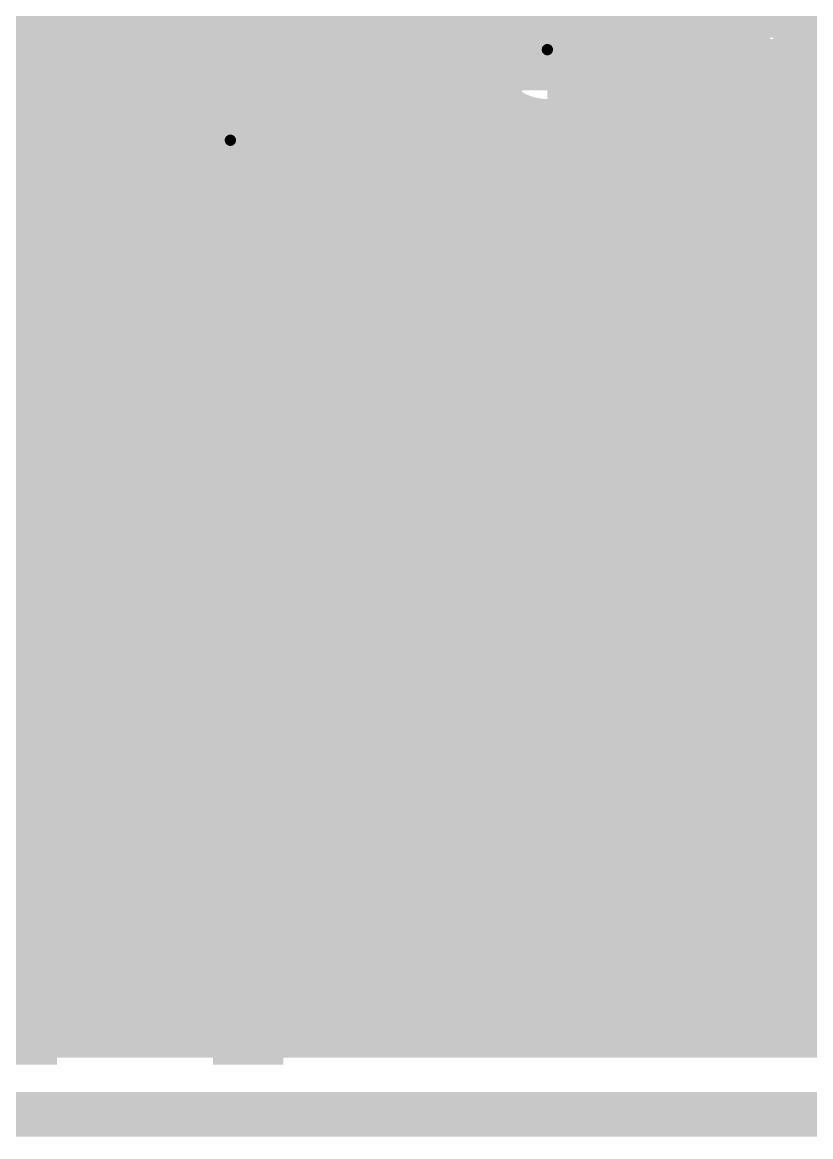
# Model space of a CAD drawing. Extents: x -118 to 4, y -52 to 56.
# Drawn here: x -24.43 to -15.59, y -4.06 to 8.43 of the extents above; entities that cross this region are included whole.
import ezdxf

# ---------------------------------------------------------------- set-up
doc = ezdxf.new("R2010")
doc.units = 0
doc.header["$MEASUREMENT"] = 0
doc.layers.get('0').update_dxf_attribs({"linetype": 'CONTINUOUS'})
for name, color, linetype in [('22-302-0_BOT', 7, 'CONTINUOUS'), ('22-302-0_DRD', 7, 'CONTINUOUS'), ('22-302-0_DRL', 2, 'CONTINUOUS'), ('22-302-0_GND', 1, 'CONTINUOUS'), ('22-302-0_IN1', 3, 'CONTINUOUS'), ('22-302-0_SMB', 5, 'CONTINUOUS'), ('22-302-0_SMT', 10, 'CONTINUOUS'), ('22-302-0_SPB', 14, 'CONTINUOUS'), ('22-302-0_SSB', 12, 'CONTINUOUS'), ('22-302-0_SST', 11, 'CONTINUOUS'), ('22-302-0_TOP', 13, 'CONTINUOUS'), ('THRUHOLE_NPT', 15, 'CONTINUOUS'), ('THRUHOLE_TAP', 7, 'CONTINUOUS')]:
    doc.layers.add(name, color=color, linetype=linetype)

# ---------------------------------------------------------------- blocks, each defined once
blk = doc.blocks.new('RECTANGLE_2')
blk.add_solid([(0.4826, 0.4064), (0.4826, -0.4064), (-0.4826, 0.4064), (-0.4826, -0.4064)])
blk = doc.blocks.new('ROUND_16')
at = {"const_width": 0.65024}
blk.add_lwpolyline([(-0.32512, 0, 1), (0.32512, 0, 1)], format="xyb", close=True, dxfattribs=at)
blk = doc.blocks.new('OBLONG_22')
at = {"const_width": 1.6002}
blk.add_lwpolyline([(0, 0.19939), (0, -0.19939)], dxfattribs=at)
at = {"const_width": 0.8001}
for points in [[(-0.40005, 0.19939, 1), (0.40005, 0.19939, 1)], [(-0.40005, -0.19939, 1), (0.40005, -0.19939, 1)]]:
    blk.add_lwpolyline(points, format="xyb", close=True, dxfattribs=at)
blk = doc.blocks.new('ROUND_50')
at = {"const_width": 0.35052}
blk.add_lwpolyline([(-0.17526, 0, 1), (0.17526, 0, 1)], format="xyb", close=True, dxfattribs=at)
blk = doc.blocks.new('RECTANGLE_60')
blk.add_solid([(0.6985, 0.4445), (0.6985, -0.4445), (-0.6985, 0.4445), (-0.6985, -0.4445)])
blk = doc.blocks.new('ROUND_100')
at = {"const_width": 0.59944}
blk.add_lwpolyline([(-0.29972, 0, 1), (0.29972, 0, 1)], format="xyb", close=True, dxfattribs=at)
blk = doc.blocks.new('ROUND_107')
at = {"const_width": 0.10033}
blk.add_lwpolyline([(-0.050164, 0, 1), (0.050164, 0, 1)], format="xyb", close=True, dxfattribs=at)
blk = doc.blocks.new('ROUND_78')
at = {"const_width": 1.30429}
blk.add_lwpolyline([(-0.652144, 0, 1), (0.652144, 0, 1)], format="xyb", close=True, dxfattribs=at)
blk = doc.blocks.new('ROUND_79')
at = {"const_width": 1.016}
blk.add_lwpolyline([(-0.508, 0, 1), (0.508, 0, 1)], format="xyb", close=True, dxfattribs=at)
blk = doc.blocks.new('ROUND_80')
at = {"const_width": 1.24968}
blk.add_lwpolyline([(-0.62484, 0, 1), (0.62484, 0, 1)], format="xyb", close=True, dxfattribs=at)
blk = doc.blocks.new('ROUND_92')
at = {"const_width": 0.0635}
blk.add_lwpolyline([(-0.03175, 0, 1), (0.03175, 0, 1)], format="xyb", close=True, dxfattribs=at)
blk = doc.blocks.new('ROUND_21')
at = {"const_width": 0.99949}
blk.add_lwpolyline([(-0.499744, 0, 1), (0.499744, 0, 1)], format="xyb", close=True, dxfattribs=at)
blk = doc.blocks.new('ROUND_58')
at = {"const_width": 0.35052}
blk.add_lwpolyline([(-0.17526, 0, 1), (0.17526, 0, 1)], format="xyb", close=True, dxfattribs=at)
blk = doc.blocks.new('ROUND_98')
at = {"const_width": 0.10033}
blk.add_lwpolyline([(-0.050164, 0, 1), (0.050164, 0, 1)], format="xyb", close=True, dxfattribs=at)

msp = doc.modelspace()

# ---------------------------------------------------------------- linework, layer by layer
at = {"layer": '22-302-0_BOT'}
for points, const_width in [([(-20.3454, 17.6276), (-20.3454, 7.7978)], 0.254), ([(-20.1168, 17.6276), (-20.1168, 8.40486)], 0.254), ([(-16.42872, 9.50468), (-18.43532, 9.50468), (-19.685, 8.255), (-19.685, 6.731), (-20.7772, 5.6388), (-20.955, 5.6388)], 0.3048), ([(-11.43, 9.50468), (-11.57732, 9.50468), (-12.7, 8.382), (-12.7, 3.81), (-16.51, 0), (-16.51, -0.3302)], 0.3048), ([(-21.89734, 9.4361), (-24.13, 7.20344), (-24.13, -0.3302)], 0.3048), ([(-20.574, 9.3091), (-20.574, 7.7978)], 0.254), ([(-18.24482, 9.04748), (-19.2278, 8.0645)], 0.254), ([(-18.288, 9.0043), (-18.288, 7.7978)], 0.254), ([(-18.0594, 9.04748), (-18.0594, 7.7978)], 0.254), ([(-17.8308, 9.04748), (-17.8308, 7.7978)], 0.254), ([(-17.6022, 9.04748), (-17.6022, 6.91896)], 0.254), ([(-18.5166, 8.7757), (-18.5166, 7.7978)], 0.254), ([(-20.8026, 8.68172), (-20.8026, 7.7978)], 0.254), ([(-17.3736, 8.68172), (-17.3736, 7.82574)], 0.254), ([(-18.7452, 8.5471), (-18.7452, 7.7978)], 0.254), ([(-15.5448, 8.60298), (-15.5448, 7.90702)], 0.254), ([(-20.1168, 8.4074), (-21.05406, 8.4074)], 0.254), ([(-21.0312, 8.42518), (-21.0312, 7.7978)], 0.254), ([(-17.11706, 8.4074), (-18.8849, 8.4074)], 0.254), ([(-17.145, 8.42772), (-17.145, 8.07974)], 0.254), ([(-15.7734, 8.38454), (-15.7734, 8.12292)], 0.254), ([(-14.6177, 8.4074), (-15.74292, 8.4074)], 0.254), ([(-21.2598, 8.2677), (-21.2598, 7.7978)], 0.254), ([(-20.1422, 8.255), (-20.1422, 7.7978)], 0.254), ([(-18.9738, 8.3185), (-18.9738, 7.7978)], 0.254), ([(-16.9164, 8.28294), (-16.9164, 8.22452)], 0.254), ([(-22.45868, 8.2296), (-23.6728, 7.01294)], 0.254), ([(-22.33422, 8.1788), (-22.50694, 8.1788)], 0.254), ([(-22.4028, 8.2042), (-22.4028, 0.4445)], 0.254), ([(-22.1742, 8.13308), (-22.1742, 0.4445)], 0.254), ([(-21.4884, 8.16864), (-21.4884, 7.7978)], 0.254), ([(-20.1422, 8.1788), (-21.46046, 8.1788)], 0.254), ([(-17.00276, 8.1788), (-19.1135, 8.1788)], 0.254), ([(-14.5034, 8.1788), (-15.85722, 8.1788)], 0.254), ([(-22.6314, 8.05434), (-22.6314, -0.508)], 0.254), ([(-21.9456, 8.10514), (-21.9456, 5.29082)], 0.254), ([(-21.717, 8.11784), (-21.717, 7.7978)], 0.254), ([(-19.2278, 8.0645), (-19.2278, 7.7978)], 0.254), ([(-19.2024, 8.0899), (-19.2024, 7.7978)], 0.254), ([(-18.542, 8.128), (-18.415, 8.001), (-18.415, 7.0612)], 0.2032), ([(-18.542, 8.128), (-18.415, 8.001), (-18.415, 7.0612)], 0.2032), ([(-20.1422, 7.9502), (-22.73554, 7.9502)], 0.254), ([(-17.27962, 7.9502), (-19.2278, 7.9502)], 0.254), ([(-14.78026, 7.9502), (-15.58036, 7.9502)], 0.254), ([(-22.86, 7.82574), (-22.86, -0.508)], 0.254), ([(-21.7678, 7.7978), (-21.7678, 6.3754)], 0.254), ([(-20.1422, 7.7978), (-21.7678, 7.7978)], 0.254), ([(-20.955, 7.7978), (-20.955, 7.0612)], 0.254), ([(-20.1422, 7.7978), (-20.1422, 6.91896)], 0.254), ([(-20.1422, 7.7978), (-20.1422, 6.91896)], 0.254), ([(-17.6022, 7.7978), (-19.2278, 7.7978)], 0.254), ([(-19.2278, 7.7978), (-19.2278, 6.731)], 0.254), ([(-18.415, 7.7978), (-18.415, 7.0612)], 0.254), ([(-17.6022, 7.7978), (-17.6022, 6.91896)], 0.254), ([(-21.7678, 7.7216), (-22.96414, 7.7216)], 0.254), ([(-17.43456, 7.7216), (-17.6022, 7.7216)], 0.254), ([(-23.0886, 7.59714), (-23.0886, -0.508)], 0.254), ([(-21.7678, 7.493), (-23.19274, 7.493)], 0.254), ([(-17.52346, 7.493), (-17.6022, 7.493)], 0.254), ([(-21.7678, 7.2644), (-23.42134, 7.2644)], 0.254), ([(-23.3172, 7.36854), (-23.3172, 0.4445)], 0.254), ([(-17.55902, 7.2644), (-17.6022, 7.2644)], 0.254), ([(-23.5458, 7.13994), (-23.5458, 0.4445)], 0.254), ([(-17.56156, 7.20344), (-17.56156, 6.96214)], 0.254), ([(-23.6728, 7.01294), (-23.6728, 0.4445)], 0.254), ([(-21.7678, 7.0358), (-23.64994, 7.0358)], 0.254), ([(-20.955, 7.0612), (-22.0472, 7.0612), (-22.098, 7.112)], 0.2032), ([(-20.955, 7.0612), (-22.0472, 7.0612), (-22.098, 7.112)], 0.2032), ([(-21.7678, 7.0612), (-20.955, 7.0612)], 0.254), ([(-18.415, 5.6388), (-18.2372, 5.6388), (-16.87068, 7.00532), (-16.42872, 7.00532)], 0.3048), ([(-17.56156, 7.0358), (-17.6022, 7.0358)], 0.254), ([(-17.56156, 6.96214), (-17.6022, 6.91896)], 0.254), ([(-21.7678, 6.8072), (-23.6728, 6.8072)], 0.254), ([(-19.2278, 6.731), (-19.2278, 6.3754)], 0.254), ([(-21.7678, 6.5786), (-23.6728, 6.5786)], 0.254), ([(-19.2278, 6.5786), (-19.2532, 6.5786)], 0.254), ([(-21.7678, 6.3754), (-21.7678, 6.3246)], 0.254), ([(-19.36242, 6.40842), (-20.1422, 5.6261)], 0.254), ([(-19.2278, 6.3754), (-19.2278, 6.3246)], 0.254), ([(-21.7678, 6.35), (-23.6728, 6.35)], 0.254), ([(-21.7678, 6.3246), (-21.7678, 5.47116)], 0.254), ([(-19.431, 6.3373), (-19.431, 5.25526)], 0.254), ([(-19.2278, 6.35), (-19.4183, 6.35)], 0.254), ([(-19.2278, 6.3246), (-19.2278, 5.47116)], 0.254), ([(-21.7678, 6.1214), (-23.6728, 6.1214)], 0.254), ([(-19.2278, 6.1214), (-19.6469, 6.1214)], 0.254), ([(-19.6596, 6.1087), (-19.6596, 0.4445)], 0.254), ([(-21.7678, 5.8928), (-23.6728, 5.8928)], 0.254), ([(-19.8882, 5.8801), (-19.8882, 0.4445)], 0.254), ([(-19.2278, 5.8928), (-19.8755, 5.8928)], 0.254), ([(-21.7678, 5.6642), (-23.6728, 5.6642)], 0.254), ([(-20.955, 5.6388), (-21.59, 5.0038), (-21.59, -0.3302)], 0.3048), ([(-20.1422, 5.6261), (-20.1422, 4.9022)], 0.254), ([(-20.1168, 5.6515), (-20.1168, -0.508)], 0.254), ([(-19.2278, 5.6642), (-20.1041, 5.6642)], 0.254), ([(-18.415, 5.6388), (-19.05, 5.0038), (-19.05, -0.3302)], 0.3048), ([(-21.80336, 5.4356), (-23.6728, 5.4356)], 0.254), ([(-21.7678, 5.47116), (-21.91004, 5.33146)], 0.254), ([(-19.26336, 5.4356), (-20.1422, 5.4356)], 0.254), ([(-19.2278, 5.47116), (-19.37004, 5.33146)], 0.254), ([(-21.99894, 5.207), (-23.6728, 5.207)], 0.254), ([(-19.45894, 5.207), (-20.1422, 5.207)], 0.254), ([(-22.0472, 5.0038), (-22.0472, 0.4445)], 0.254), ([(-19.5072, 5.0038), (-19.5072, 0.4445)], 0.254), ([(-22.0472, 4.9784), (-23.6728, 4.9784)], 0.254), ([(-21.0439, 4.9022), (-21.1328, 4.8133)], 0.254), ([(-20.1422, 4.9022), (-21.0439, 4.9022)], 0.254), ([(-21.0312, 4.9022), (-21.0312, 0.4445)], 0.254), ([(-20.8026, 4.9022), (-20.8026, 0.4445)], 0.254), ([(-20.574, 4.9022), (-20.574, 0.4445)], 0.254), ([(-20.3454, 4.9022), (-20.3454, -0.508)], 0.254), ([(-19.5072, 4.9784), (-20.1422, 4.9784)], 0.254), ([(-22.0472, 4.7498), (-23.6728, 4.7498)], 0.254), ([(-21.1328, 4.8133), (-21.1328, 0.4445)], 0.254), ([(-19.5072, 4.7498), (-21.1328, 4.7498)], 0.254), ([(-22.0472, 4.5212), (-23.6728, 4.5212)], 0.254), ([(-19.5072, 4.5212), (-21.1328, 4.5212)], 0.254), ([(-22.0472, 4.2926), (-23.6728, 4.2926)], 0.254), ([(-19.5072, 4.2926), (-21.1328, 4.2926)], 0.254), ([(-22.0472, 4.064), (-23.6728, 4.064)], 0.254), ([(-19.5072, 4.064), (-21.1328, 4.064)], 0.254), ([(-22.0472, 3.8354), (-23.6728, 3.8354)], 0.254), ([(-19.5072, 3.8354), (-21.1328, 3.8354)], 0.254), ([(-22.0472, 3.6068), (-23.6728, 3.6068)], 0.254), ([(-19.5072, 3.6068), (-21.1328, 3.6068)], 0.254), ([(-22.0472, 3.3782), (-23.6728, 3.3782)], 0.254), ([(-19.5072, 3.3782), (-21.1328, 3.3782)], 0.254), ([(-22.0472, 3.1496), (-23.6728, 3.1496)], 0.254), ([(-19.5072, 3.1496), (-21.1328, 3.1496)], 0.254), ([(-22.0472, 2.921), (-23.6728, 2.921)], 0.254), ([(-19.5072, 2.921), (-21.1328, 2.921)], 0.254), ([(-22.0472, 2.6924), (-23.6728, 2.6924)], 0.254), ([(-19.5072, 2.6924), (-21.1328, 2.6924)], 0.254), ([(-22.0472, 2.4638), (-23.6728, 2.4638)], 0.254), ([(-19.5072, 2.4638), (-21.1328, 2.4638)], 0.254), ([(-22.0472, 2.2352), (-23.6728, 2.2352)], 0.254), ([(-19.5072, 2.2352), (-21.1328, 2.2352)], 0.254), ([(-22.0472, 2.0066), (-23.6728, 2.0066)], 0.254), ([(-19.5072, 2.0066), (-21.1328, 2.0066)], 0.254), ([(-22.0472, 1.778), (-23.6728, 1.778)], 0.254), ([(-19.5072, 1.778), (-21.1328, 1.778)], 0.254), ([(-22.0472, 1.5494), (-23.6728, 1.5494)], 0.254), ([(-19.5072, 1.5494), (-21.1328, 1.5494)], 0.254), ([(-22.0472, 1.3208), (-23.6728, 1.3208)], 0.254), ([(-19.5072, 1.3208), (-21.1328, 1.3208)], 0.254), ([(-22.0472, 1.0922), (-23.6728, 1.0922)], 0.254), ([(-19.5072, 1.0922), (-21.1328, 1.0922)], 0.254), ([(-22.0472, 0.8636), (-23.6728, 0.8636)], 0.254), ([(-19.5072, 0.8636), (-21.1328, 0.8636)], 0.254), ([(-22.0472, 0.635), (-23.6728, 0.635)], 0.254), ([(-19.5072, 0.635), (-21.1328, 0.635)], 0.254), ([(-23.1013, 0.4445), (-23.6728, 0.4445)], 0.254), ([(-23.1013, 0.4445), (-23.1013, -0.508)], 0.254), ([(-22.6187, 0.4064), (-23.1013, 0.4064)], 0.254), ([(-22.6187, 0.4445), (-22.6187, -0.508)], 0.254), ([(-22.0472, 0.4445), (-22.6187, 0.4445)], 0.254), ([(-20.5613, 0.4445), (-21.1328, 0.4445)], 0.254), ([(-20.5613, 0.4445), (-20.5613, -0.508)], 0.254), ([(-20.0787, 0.4064), (-20.5613, 0.4064)], 0.254), ([(-20.0787, 0.4445), (-20.0787, -0.508)], 0.254), ([(-19.5072, 0.4445), (-20.0787, 0.4445)], 0.254), ([(-22.6187, 0.1778), (-23.1013, 0.1778)], 0.254), ([(-20.0787, 0.1778), (-20.5613, 0.1778)], 0.254), ([(-22.6187, -0.0508), (-23.1013, -0.0508)], 0.254), ([(-20.0787, -0.0508), (-20.5613, -0.0508)], 0.254), ([(-22.6187, -0.2794), (-23.1013, -0.2794)], 0.254), ([(-20.0787, -0.2794), (-20.5613, -0.2794)], 0.254), ([(-22.6187, -0.508), (-23.1013, -0.508)], 0.254), ([(-20.0787, -0.508), (-20.5613, -0.508)], 0.254), ([(-24.13, -2.2098), (-26.67, -2.2098)], 1.27), ([(-21.59, -2.2098), (-24.13, -2.2098)], 1.27), ([(-19.05, -2.2098), (-21.59, -2.2098)], 1.27), ([(-16.51, -2.2098), (-19.05, -2.2098)], 1.27), ([(-13.97, -2.2098), (-16.51, -2.2098)], 1.27)]:
    msp.add_lwpolyline(points, dxfattribs=dict(at, const_width=const_width))
at = {"layer": '22-302-0_BOT', "const_width": 0.254}
for points in [[(-21.89734, 8.10514, 0.4142136), (-20.56638, 9.4361)], [(-16.01216, 8.255, 0.3067928), (-15.30096, 9.30402)], [(-17.53108, 9.04748, 0.2456813), (-16.84806, 8.2544)], [(-20.00758, 8.57758, 0.1989124), (-20.1412, 8.255)], [(-20.00758, 8.57758, 0.1989124), (-20.1412, 8.255)], [(-16.84782, 8.255, 0.3075916), (-17.56156, 7.20344)], [(-15.30096, 7.20344, 0.3070205), (-16.01216, 8.255)], [(-22.45868, 8.2296, 0.1093007), (-21.89734, 8.10541)], [(-19.36242, 6.40842, 0.1989124), (-19.2288, 6.731)], [(-21.91258, 5.32638, 0.1989124), (-22.0462, 5.0038)], [(-21.91258, 5.32638, 0.1989124), (-22.0462, 5.0038)], [(-19.37258, 5.32638, 0.1989124), (-19.5062, 5.0038)], [(-19.37258, 5.32638, 0.1989124), (-19.5062, 5.0038)]]:
    msp.add_lwpolyline(points, format="xyb", dxfattribs=at)
at = {"layer": '22-302-0_DRD'}
for points, const_width in [([(-17.907, 8.763), (-19.177, 7.493)], 0.254), ([(-17.907, 7.493), (-19.177, 8.763)], 0.254), ([(-17.907, 8.763), (-19.177, 7.493)], 0.254), ([(-17.907, 7.493), (-19.177, 8.763)], 0.254), ([(-21.463, 7.747), (-22.733, 6.477)], 0.254), ([(-21.463, 6.477), (-22.733, 7.747)], 0.254), ([(-21.463, 7.747), (-22.733, 6.477)], 0.254), ([(-21.463, 6.477), (-22.733, 7.747)], 0.254), ([(-17.06372, 7.64032), (-17.06372, 7.00532)], 0.254), ([(-16.42872, 7.64032), (-17.06372, 7.64032)], 0.254), ([(-16.42872, 6.37032), (-16.42872, 7.64032)], 0.254), ([(-17.06372, 7.00532), (-15.79372, 7.00532)], 0.254), ([(-15.79372, 7.00532), (-15.79372, 6.37032)], 0.254), ([(-15.79372, 6.37032), (-16.42872, 6.37032)], 0.254), ([(-15.43304, 6.2992), (-15.81404, 5.9182)], 0.254), ([(-15.81404, 5.9182), (-15.81404, 5.4102)], 0.254), ([(-15.81404, 5.4102), (-15.43304, 5.0292)], 0.254), ([(-115.4811, -3.81), (1.81102, -3.81)], 0.50038)]:
    msp.add_lwpolyline(points, dxfattribs=dict(at, const_width=const_width))
at = {"layer": '22-302-0_DRL', "const_width": 0.50038}
msp.add_lwpolyline([(-115.4811, -3.81), (1.81102, -3.81)], dxfattribs=at)
at = {"layer": '22-302-0_GND', "const_width": 0.50038}
msp.add_lwpolyline([(-115.4811, -3.81), (1.81102, -3.81)], dxfattribs=at)
at = {"layer": '22-302-0_IN1', "const_width": 0.254}
for points in [[(1.524, 55.372), (2.921, 53.975), (2.921, 4.064), (-3.81, 4.064), (-3.81, -3.048), (-89.154, -3.048)], [(-19.558, 31.69412), (-19.558, -3.048)], [(-19.7866, 31.59506), (-19.7866, -3.048)], [(-20.0152, 18.40738), (-20.0152, -3.048)], [(-20.4724, 18.1229), (-20.4724, -3.048)], [(-20.2438, 18.20164), (-20.2438, -3.048)], [(-19.3294, 16.34236), (-19.3294, -3.048)], [(-19.1008, 16.15694), (-19.1008, 8.51408)], [(-17.9578, 13.43914), (-17.9578, 8.47598)], [(-17.7292, 9.21766), (-17.7292, 7.2898)], [(-23.2156, 8.91032), (-23.2156, -3.048)], [(-20.701, 8.85444), (-20.701, -3.048)], [(-22.987, 8.67156), (-22.987, -3.048)], [(-17.5006, 8.71474), (-17.5006, 7.79272)], [(-23.4442, 8.55218), (-23.4442, -3.048)], [(-20.9296, 8.52424), (-20.9296, -3.048)], [(-22.71014, 8.382), (-23.62454, 8.382)], [(-22.7584, 8.4201), (-22.7584, 7.27202)], [(-19.17192, 8.382), (-21.08454, 8.382)], [(-17.14246, 8.382), (-17.91208, 8.382)], [(-17.272, 8.47344), (-17.272, 8.03402)], [(-23.6728, 8.34644), (-23.6728, -3.048)], [(-22.5298, 8.26516), (-22.5298, 7.63778)], [(-21.1582, 8.32866), (-21.1582, -3.048)], [(-17.0434, 8.32358), (-17.0434, 8.18388)], [(-24.13, 8.1407), (-24.13, -3.048)], [(-22.25294, 8.1534), (-24.08174, 8.1534)], [(-23.9014, 8.2169), (-23.9014, -3.048)], [(-22.3012, 8.1661), (-22.3012, 7.7597)], [(-21.6154, 8.13562), (-21.6154, 7.58952)], [(-19.22018, 8.1534), (-21.54174, 8.1534)], [(-21.3868, 8.20674), (-21.3868, -3.048)], [(-17.09928, 8.1534), (-17.86128, 8.1534)], [(-24.3586, 8.10768), (-24.3586, -3.048)], [(-22.0726, 8.1153), (-22.0726, 7.79018)], [(-21.844, 8.10514), (-21.844, 7.74192)], [(-19.1897, 7.9248), (-46.31436, 7.9248)], [(-17.39138, 7.9248), (-17.89176, 7.9248)], [(-17.9578, 7.78002), (-17.9578, -3.048)], [(-22.44598, 7.6962), (-46.38294, 7.6962)], [(-19.06778, 7.6962), (-21.75002, 7.6962)], [(-19.1008, 7.73938), (-19.1008, -3.048)], [(-17.56664, 7.6962), (-18.01622, 7.6962)], [(-18.8722, 7.53364), (-18.8722, -3.048)], [(-18.1864, 7.54888), (-18.1864, -3.048)], [(-22.67712, 7.4676), (-33.17494, 7.4676)], [(-18.70202, 7.4676), (-21.51888, 7.4676)], [(-18.6436, 7.4549), (-18.6436, -3.048)], [(-18.415, 7.45998), (-18.415, -3.048)], [(-17.67586, 7.4676), (-18.37944, 7.4676)], [(-22.76602, 7.239), (-33.02508, 7.239)], [(-17.73936, 7.239), (-21.42998, 7.239)], [(-22.76856, 7.0104), (-32.97428, 7.0104)], [(-17.75968, 7.0104), (-21.4249, 7.0104)], [(-22.7584, 6.94944), (-22.7584, -3.048)], [(-22.69236, 6.7818), (-33.00476, 6.7818)], [(-17.7419, 6.7818), (-21.50364, 6.7818)], [(-21.6154, 6.63194), (-21.6154, -3.048)], [(-17.7292, 6.7183), (-17.7292, -3.048)], [(-22.48408, 6.5532), (-33.12922, 6.5532)], [(-22.5298, 6.58622), (-22.5298, -3.048)], [(-17.68094, 6.5532), (-21.70938, 6.5532)], [(-22.3012, 6.46176), (-22.3012, -3.048)], [(-22.0726, 6.43128), (-22.0726, -3.048)], [(-21.844, 6.48208), (-21.844, -3.048)], [(-17.57426, 6.3246), (-33.49244, 6.3246)], [(-17.5006, 6.21538), (-17.5006, -3.048)], [(-17.40154, 6.096), (-68.91528, 6.096)], [(-17.272, 5.97408), (-17.272, -3.048)], [(-17.1196, 5.8674), (-98.425, 5.8674)], [(-17.0434, 5.82422), (-17.0434, -3.048)], [(-16.15948, 5.6388), (-58.03138, 5.6388)], [(-16.8148, 5.73024), (-16.8148, -3.048)], [(-16.5862, 5.68198), (-16.5862, -3.048)], [(-16.3576, 5.6769), (-16.3576, -3.048)], [(-16.15948, 5.7023), (-16.16022, 5.6642)], [(-16.12646, 5.4102), (-34.04108, 5.4102)], [(-16.129, 5.4229), (-16.129, -3.048)], [(-16.03248, 5.1816), (-33.90392, 5.1816)], [(-15.9004, 5.00126), (-15.9004, -3.048)], [(-15.85214, 4.953), (-33.86328, 4.953)], [(-15.6718, 4.81838), (-15.6718, -3.048)], [(-15.45336, 4.7244), (-33.90392, 4.7244)], [(2.921, 4.4958), (-34.04108, 4.4958)], [(2.921, 4.2672), (-37.92474, 4.2672)], [(-3.81, 4.0386), (-35.76574, 4.0386)], [(-3.81, 3.81), (-35.50412, 3.81)], [(-3.81, 3.5814), (-32.72536, 3.5814)], [(-3.81, 3.3528), (-32.53994, 3.3528)], [(-3.81, 3.1242), (-32.47136, 3.1242)], [(-3.81, 2.8956), (-32.48406, 2.8956)], [(-3.81, 2.667), (-32.58312, 2.667)], [(-3.81, 2.4384), (-32.84474, 2.4384)], [(-3.81, 2.2098), (-35.85464, 2.2098)], [(-3.81, 1.9812), (-36.06038, 1.9812)], [(-3.81, 1.7526), (-31.14294, 1.7526)], [(-3.81, 1.524), (-30.99308, 1.524)], [(-3.81, 1.2954), (-30.94228, 1.2954)], [(-3.81, 1.0668), (-30.97276, 1.0668)], [(-3.81, 0.8382), (-31.09722, 0.8382)], [(-3.81, 0.6096), (-31.46044, 0.6096)], [(-3.81, 0.381), (-43.31208, 0.381)], [(-3.81, 0.1524), (-43.46194, 0.1524)], [(-3.81, -0.0762), (-53.57114, -0.0762)], [(-3.81, -0.3048), (-53.55082, -0.3048)], [(-3.81, -0.5334), (-53.60924, -0.5334)], [(-3.81, -0.762), (-53.77688, -0.762)], [(-3.81, -0.9906), (-98.425, -0.9906)], [(-3.81, -1.2192), (-98.425, -1.2192)], [(-3.81, -1.4478), (-98.425, -1.4478)], [(-3.81, -1.6764), (-98.425, -1.6764)], [(-3.81, -1.905), (-98.425, -1.905)], [(-3.81, -2.1336), (-98.425, -2.1336)], [(-3.81, -2.3622), (-98.425, -2.3622)], [(-3.81, -2.5908), (-98.425, -2.5908)], [(-3.81, -2.8194), (-98.425, -2.8194)]]:
    msp.add_lwpolyline(points, dxfattribs=at)
for points in [[(-17.75968, 9.50468, 0.3158289), (-16.88338, 8.255)], [(-21.89734, 8.10514, 0.4142136), (-20.56638, 9.4361)], [(-24.43734, 8.10514, 0.328165), (-23.16734, 9.03986)], [(-23.16734, 9.03986, 0.3281646), (-21.89734, 8.10514)], [(-25.64892, 8.88238, 0.2935509), (-24.43734, 8.10514)], [(-18.542, 8.80872, 0.4142136), (-19.22272, 8.128)], [(-17.86128, 8.128, 0.4142136), (-18.542, 8.80872)], [(-16.88338, 8.255, 0.3158288), (-17.75968, 7.00532)], [(-19.22272, 8.128, 0.4142136), (-18.542, 7.44728)], [(-18.542, 7.44728, 0.4142136), (-17.86128, 8.128)], [(-22.098, 7.79272, 0.4142136), (-22.77872, 7.112)], [(-21.41728, 7.112, 0.4142136), (-22.098, 7.79272)], [(-22.77872, 7.112, 0.4142136), (-22.098, 6.43128)], [(-22.098, 6.43128, 0.4142136), (-21.41728, 7.112)], [(-17.75968, 7.00532, 0.4142136), (-16.43126, 5.6769)], [(-16.43126, 5.67436, 0.0514526), (-16.1595, 5.7024)], [(-16.15948, 5.6642, 0.4142136), (-15.17904, 4.68376)]]:
    msp.add_lwpolyline(points, format="xyb", dxfattribs=at)
at = {"layer": '22-302-0_SSB', "const_width": 0.1524}
for points in [[(-17.9324, 8.61314), (-18.10258, 8.73252), (-18.27276, 8.79094), (-18.61058, 8.79094), (-18.78076, 8.73252), (-18.9484, 8.61314), (-18.9484, 8.49376), (-18.78076, 8.37692), (-18.61058, 8.31596), (-18.27276, 8.31596), (-18.10258, 8.37692), (-17.9324, 8.49376), (-17.9324, 8.61314)], [(-20.1295, 7.8105), (-20.1295, 4.8895), (-21.7678, 4.8895), (-21.7678, 7.8105), (-20.1295, 7.8105)], [(-17.5895, 7.8105), (-17.5895, 4.8895), (-19.2278, 4.8895), (-19.2278, 7.8105), (-17.5895, 7.8105)], [(-22.42058, 6.81736), (-22.2504, 6.87832), (-22.2504, 7.23392), (-22.42058, 7.29234), (-23.09876, 7.29234), (-23.2664, 7.23392), (-23.2664, 6.87832), (-23.09876, 6.81736)], [(-22.2504, 5.97916), (-22.2504, 6.45414), (-22.92858, 5.97916), (-23.09876, 5.97916), (-23.2664, 6.04012), (-23.2664, 6.39572), (-23.09876, 6.45414)], [(-22.2504, 5.37972), (-23.2664, 5.37972), (-23.09876, 5.49656)], [(-22.2504, 5.26034), (-22.2504, 5.49656)], [(-23.64232, 2.88544), (-23.64232, 2.52984), (-23.98014, 2.41046), (-24.3205, 2.41046), (-24.65832, 2.52984), (-24.65832, 2.88544)], [(-23.64232, 2.82448), (-24.65832, 2.82448)], [(-21.22932, 2.25044), (-21.22932, 1.89484), (-21.56714, 1.77546), (-21.9075, 1.77546), (-22.24532, 1.89484), (-22.24532, 2.25044)], [(-21.22932, 2.18948), (-22.24532, 2.18948)], [(-18.56232, 2.12344), (-18.56232, 1.76784), (-18.90014, 1.64846), (-19.2405, 1.64846), (-19.57832, 1.76784), (-19.57832, 2.12344)], [(-18.56232, 2.06248), (-19.57832, 2.06248)], [(-16.02232, 2.12344), (-16.02232, 1.76784), (-16.36014, 1.64846), (-16.7005, 1.64846), (-17.03832, 1.76784), (-17.03832, 2.12344)], [(-16.02232, 2.06248), (-17.03832, 2.06248)], [(-23.64232, 1.80848), (-24.65832, 1.80848), (-24.48814, 1.92786)], [(-23.64232, 1.69164), (-23.64232, 1.92786)], [(-23.8125, 1.32588), (-23.64232, 1.20904), (-23.64232, 0.97028), (-23.8125, 0.85344), (-23.98014, 0.85344), (-24.3205, 1.08966), (-24.65832, 0.85344), (-24.65832, 1.32588)], [(-21.3995, 1.41224), (-21.22932, 1.35128), (-21.22932, 0.99568), (-21.3995, 0.93726), (-21.73732, 0.93726), (-21.9075, 1.05664), (-21.9075, 1.41224), (-22.24532, 1.41224), (-22.24532, 0.93726)], [(-18.90014, 0.81026), (-18.90014, 1.28524), (-19.57832, 1.04648), (-19.57832, 0.92964), (-18.56232, 0.92964)], [(-16.53032, 0.86868), (-16.7005, 0.81026), (-16.86814, 0.81026), (-17.03832, 0.86868), (-17.03832, 1.22428), (-16.86814, 1.28524), (-16.7005, 1.28524), (-16.53032, 1.22428), (-16.53032, 0.86868), (-16.36014, 0.81026), (-16.1925, 0.81026), (-16.02232, 0.86868), (-16.02232, 1.22428), (-16.1925, 1.28524), (-16.36014, 1.28524), (-16.53032, 1.22428)], [(-25.146, 0.254), (-25.146, 0.381), (-23.495, 0.381), (-23.114, 0), (-23.114, -2.921), (-25.146, -2.921), (-25.146, 0.254)], [(-22.606, 0.254), (-22.606, 0.381), (-20.955, 0.381), (-20.574, 0), (-20.574, -2.921), (-22.606, -2.921), (-22.606, 0.254)], [(-20.066, 0.254), (-20.066, 0.381), (-18.415, 0.381), (-18.034, 0), (-18.034, -2.921), (-20.066, -2.921), (-20.066, 0.254)], [(-17.526, 0.254), (-17.526, 0.381), (-15.875, 0.381), (-15.494, 0), (-15.494, -2.921), (-17.526, -2.921), (-17.526, 0.254)]]:
    msp.add_lwpolyline(points, dxfattribs=at)
at = {"layer": '22-302-0_SST'}
for points, const_width in [([(-13.62964, 4.43484), (-14.03096, 4.43484), (-14.03096, 5.26542), (-18.15084, 5.26542), (-18.15084, 11.24458), (-4.70916, 11.24458), (-4.70916, 5.26542), (-8.82904, 5.26542), (-8.82904, 4.43484), (-9.23036, 4.43484), (-9.23036, 3.25374), (-13.62964, 3.25374), (-13.62964, 4.43484), (-13.62964, 5.91058), (-12.81938, 5.91058)], 0.1524), ([(-15.31874, 10.59942), (-17.5387, 10.59942), (-17.5387, 8.40994), (-15.31874, 8.40994), (-15.31874, 10.59942)], 0.1524), ([(-24.75484, 7.9502), (-24.11984, 7.9502), (-24.11984, 9.7536), (-24.75484, 9.7536), (-24.75484, 7.9502), (-24.75484, 6.0706)], 0.1524), ([(-21.57984, 7.9502), (-22.21484, 7.9502), (-22.21484, 9.7536), (-21.57984, 9.7536), (-21.57984, 7.9502), (-21.57984, 6.0706)], 0.1524), ([(-15.31874, 5.91058), (-15.31874, 8.10006), (-17.5387, 8.10006), (-17.5387, 5.91058), (-15.31874, 5.91058)], 0.1524), ([(-24.11984, 7.9502), (-24.11984, 6.0706)], 0.1524), ([(-22.21484, 6.0706), (-22.21484, 7.9502)], 0.1524), ([(-16.26108, 6.83768), (-16.11122, 6.68782), (-16.74622, 6.68782), (-16.59636, 6.83768), (-16.26108, 6.83768), (-16.26108, 7.17296), (-16.11122, 7.32282), (-16.74622, 7.32282), (-16.59636, 7.17296), (-16.26108, 7.17296)], 0.1524), ([(-16.74622, 7.32282), (-16.74622, 6.68782)], 0.1524), ([(-16.11122, 7.32282), (-16.11122, 6.68782)], 0.1524), ([(-16.59636, 6.83768), (-16.59636, 7.17296)], 0.1524), ([(-24.75484, 6.0706), (-24.11984, 6.0706), (-23.99284, 6.0706), (-23.99284, 6.7056), (-22.34184, 6.7056), (-22.34184, 6.0706), (-22.21484, 6.0706), (-21.57984, 6.0706), (-21.45284, 6.0706), (-21.45284, 6.7056), (-20.70354, 6.7056), (-20.70354, 3.5306), (-21.57984, 3.5306), (-21.89734, 3.5306), (-21.89734, -1.4732), (-22.21484, -1.4732), (-24.11984, -1.4732), (-24.75484, -1.4732)], 0.1524), ([(-16.48968, 3.44932), (-16.48968, 4.71932), (-16.7005, 4.5085)], 0.254), ([(-19.25066, 4.20116), (-19.08048, 4.26212), (-19.08048, 4.61772), (-19.25066, 4.67614), (-19.58848, 4.67614), (-19.75866, 4.55676), (-19.75866, 4.20116), (-20.09648, 4.20116), (-20.09648, 4.67614)], 0.1524), ([(-20.09648, 3.83794), (-20.09648, 3.60172)], 0.1524), ([(-19.42084, 3.42392), (-19.25066, 3.42392), (-19.08048, 3.48234), (-19.08048, 3.71856), (-19.25066, 3.77952), (-20.09648, 3.77952)], 0.1524), ([(-21.57984, 3.5306), (-21.57984, -3.175), (-22.21484, -3.175), (-22.21484, -1.4732)], 0.1524), ([(-16.27632, 3.44932), (-16.7005, 3.44932)], 0.254), ([(-24.75484, -1.4732), (-24.75484, -3.175), (-24.11984, -3.175), (-24.11984, -1.4732)], 0.1524)]:
    msp.add_lwpolyline(points, dxfattribs=dict(at, const_width=const_width))
at = {"layer": '22-302-0_TOP'}
for points, const_width in [([(-20.82038, 11.176), (-20.82038, 10.40638), (-19.558, 9.144), (-19.558, 7.874), (-18.669, 6.985), (-16.44904, 6.985), (-16.42872, 7.00532)], 0.381), ([(-18.8468, 10.4775), (-18.8468, 8.15086)], 0.254), ([(-18.6182, 10.4775), (-18.6182, 7.92226)], 0.254), ([(-18.3896, 10.4775), (-18.3896, 7.69366)], 0.254), ([(-18.161, 10.4775), (-18.161, 7.6835)], 0.254), ([(-17.9324, 10.4775), (-17.9324, 7.6835)], 0.254), ([(-18.8595, 9.144), (-18.8595, 8.16356)], 0.254), ([(-20.447, 9.02462), (-20.447, -2.667)], 0.254), ([(-17.7038, 9.0043), (-17.7038, 7.6835)], 0.254), ([(-20.2565, 8.85444), (-20.2565, 7.874)], 0.254), ([(-23.10638, 8.5344), (-23.2283, 8.5344)], 0.254), ([(-23.1902, 8.58774), (-23.1902, -2.667)], 0.254), ([(-20.2565, 8.5344), (-20.6883, 8.5344)], 0.254), ([(-20.6756, 8.55218), (-20.6756, -2.667)], 0.254), ([(-17.4879, 8.5344), (-18.8595, 8.5344)], 0.254), ([(-17.4752, 8.51662), (-17.4752, 7.99084)], 0.254), ([(-22.8981, 8.3058), (-23.43912, 8.3058)], 0.254), ([(-23.4188, 8.32358), (-23.4188, -2.667)], 0.254), ([(-22.9616, 8.36676), (-22.9616, -2.667)], 0.254), ([(-20.9042, 8.30072), (-20.9042, -2.667)], 0.254), ([(-20.2565, 8.3058), (-20.89912, 8.3058)], 0.254), ([(-17.27454, 8.3058), (-18.8595, 8.3058)], 0.254), ([(-17.2466, 8.28294), (-17.2466, 8.22706)], 0.254), ([(-23.6474, 8.15086), (-23.6474, -2.667)], 0.254), ([(-22.733, 8.1788), (-22.733, -2.667)], 0.254), ([(-21.1328, 8.13562), (-21.1328, -2.667)], 0.254), ([(-18.8595, 8.16356), (-18.37944, 7.6835)], 0.254), ([(-23.876, 8.03656), (-23.876, -2.667)], 0.254), ([(-22.55266, 8.0772), (-23.78202, 8.0772)], 0.254), ([(-22.5044, 8.05434), (-22.5044, -2.667)], 0.254), ([(-21.3614, 8.0264), (-21.3614, -2.667)], 0.254), ([(-20.2565, 8.0772), (-21.24202, 8.0772)], 0.254), ([(-17.40408, 8.0772), (-18.77314, 8.0772)], 0.254), ([(-24.3332, 7.92988), (-24.3332, -2.667)], 0.254), ([(-24.1046, 7.96544), (-24.1046, -2.667)], 0.254), ([(-22.2758, 7.9756), (-22.2758, -2.667)], 0.254), ([(-22.0472, 7.93496), (-22.0472, -2.667)], 0.254), ([(-21.8186, 7.92988), (-21.8186, -2.667)], 0.254), ([(-21.59, 7.95782), (-21.59, -2.667)], 0.254), ([(-20.2565, 7.8486), (-30.2514, 7.8486)], 0.254), ([(-17.56918, 7.8486), (-18.54454, 7.8486)], 0.254), ([(-20.20824, 7.62), (-30.2514, 7.62)], 0.254), ([(-20.2184, 7.6454), (-20.2184, -2.667)], 0.254), ([(-17.64792, 7.6835), (-18.37944, 7.6835)], 0.254), ([(-20.06346, 7.3914), (-30.2514, 7.3914)], 0.254), ([(-20.04568, 7.37362), (-19.16938, 6.49732)], 0.254), ([(-19.9898, 7.31774), (-19.9898, -2.667)], 0.254), ([(-19.83486, 7.1628), (-30.2514, 7.1628)], 0.254), ([(-19.7612, 7.08914), (-19.7612, -2.667)], 0.254), ([(-19.60626, 6.9342), (-30.2514, 6.9342)], 0.254), ([(-19.5326, 6.86054), (-19.5326, -2.667)], 0.254), ([(-19.37766, 6.7056), (-30.2514, 6.7056)], 0.254), ([(-19.304, 6.63194), (-19.304, -2.667)], 0.254), ([(-19.14906, 6.477), (-30.2514, 6.477)], 0.254), ([(-19.0754, 6.41604), (-19.0754, -2.667)], 0.254), ([(-17.6149, 6.2484), (-30.2514, 6.2484)], 0.254), ([(-18.8468, 6.30936), (-18.8468, -2.667)], 0.254), ([(-17.63014, 6.2865), (-18.669, 6.2865)], 0.254), ([(-18.6182, 6.2865), (-18.6182, -2.667)], 0.254), ([(-18.3896, 6.2865), (-18.3896, -2.667)], 0.254), ([(-18.161, 6.2865), (-18.161, -2.667)], 0.254), ([(-17.9324, 6.2865), (-17.9324, -2.667)], 0.254), ([(-17.7038, 6.2865), (-17.7038, -2.667)], 0.254), ([(-17.47774, 6.0198), (-30.2514, 6.0198)], 0.254), ([(-17.4752, 6.01726), (-17.4752, -2.667)], 0.254), ([(-17.25676, 5.7912), (-30.2514, 5.7912)], 0.254), ([(-17.2466, 5.78104), (-17.2466, -2.667)], 0.254), ([(-17.018, 5.63626), (-17.018, -2.667)], 0.254), ([(-16.8402, 5.5626), (-30.2514, 5.5626)], 0.254), ([(-16.7894, 5.54736), (-16.7894, -2.667)], 0.254), ([(-16.5608, 5.50164), (-16.5608, -2.667)], 0.254), ([(-16.43126, 5.49656), (-16.32473, 5.5009)], 0.254), ([(-16.3322, 5.4991), (-16.3322, -2.667)], 0.254), ([(-16.28902, 5.334), (-30.2514, 5.334)], 0.254), ([(-16.1925, 5.1054), (-30.2514, 5.1054)], 0.254), ([(-16.0274, 4.8768), (-30.2514, 4.8768)], 0.254), ([(-16.1036, 4.96824), (-16.1036, -2.667)], 0.254), ([(-15.73276, 4.6482), (-30.2514, 4.6482)], 0.254), ([(-15.875, 4.73964), (-15.875, -2.667)], 0.254), ([(-15.6464, 4.60502), (-15.6464, -2.667)], 0.254), ([(-7.51332, 4.4196), (-30.2514, 4.4196)], 0.254), ([(-7.16534, 4.191), (-30.2514, 4.191)], 0.254), ([(-1.143, 3.9624), (-30.2514, 3.9624)], 0.254), ([(-1.143, 3.7338), (-30.2514, 3.7338)], 0.254), ([(-1.143, 3.5052), (-30.2514, 3.5052)], 0.254), ([(-1.143, 3.2766), (-30.2514, 3.2766)], 0.254), ([(-1.143, 3.048), (-30.2514, 3.048)], 0.254), ([(-1.143, 2.8194), (-30.2514, 2.8194)], 0.254), ([(-1.52654, 2.5908), (-30.2514, 2.5908)], 0.254), ([(-1.86182, 2.3622), (-30.2514, 2.3622)], 0.254), ([(-2.11836, 2.1336), (-30.2514, 2.1336)], 0.254), ([(-2.32664, 1.905), (-30.2514, 1.905)], 0.254), ([(-2.49682, 1.6764), (-30.2514, 1.6764)], 0.254), ([(-2.63652, 1.4478), (-30.2514, 1.4478)], 0.254), ([(-2.74828, 1.2192), (-30.2514, 1.2192)], 0.254), ([(-2.83972, 0.9906), (-30.2514, 0.9906)], 0.254), ([(-2.9083, 0.762), (-30.2514, 0.762)], 0.254), ([(-2.9591, 0.5334), (-30.2514, 0.5334)], 0.254), ([(-2.99212, 0.3048), (-30.2514, 0.3048)], 0.254), ([(-3.00482, 0.0762), (-30.2514, 0.0762)], 0.254), ([(-3.00228, -0.1524), (-30.2514, -0.1524)], 0.254), ([(-2.98196, -0.381), (-30.2641, -0.381)], 0.254), ([(-2.94386, -0.6096), (-30.3657, -0.6096)], 0.254), ([(-2.88798, -0.8382), (-30.5816, -0.8382)], 0.254), ([(-2.81178, -1.0668), (-30.8102, -1.0668)], 0.254), ([(-2.71272, -1.2954), (-31.0388, -1.2954)], 0.254), ([(-2.59334, -1.524), (-31.2674, -1.524)], 0.254), ([(-2.44348, -1.7526), (-31.496, -1.7526)], 0.254), ([(-2.26314, -1.9812), (-31.7246, -1.9812)], 0.254), ([(-2.03962, -2.2098), (-32.01416, -2.2098)], 0.254), ([(-1.76022, -2.4384), (-54.73446, -2.4384)], 0.254), ([(-1.38938, -2.667), (-54.73446, -2.667)], 0.254)]:
    msp.add_lwpolyline(points, dxfattribs=dict(at, const_width=const_width))
at = {"layer": '22-302-0_TOP', "const_width": 0.254}
for points in [[(-17.73936, 9.30402, 0.2376092), (-17.21, 8.25298)], [(-21.89734, 7.92734, 0.3383369), (-20.44192, 9.03986)], [(-24.43734, 7.92734, 0.2553594), (-23.16771, 8.621)], [(-23.16734, 8.62076, 0.2553594), (-21.89734, 7.9269)], [(-25.47112, 8.33628, 0.1908829), (-24.43734, 7.9267)], [(-17.2085, 8.255, 0.1405321), (-17.64762, 7.68338)], [(-20.2565, 7.874, 0.1995812), (-20.05064, 7.37882)], [(-19.16176, 6.4897, 0.1982443), (-18.669, 6.28633)], [(-19.16176, 6.4897, 0.1982443), (-18.669, 6.28633)], [(-17.63014, 6.2865, 0.2991863), (-16.43126, 5.4991)], [(-16.32458, 5.4991, 0.3728844), (-15.17904, 4.50596)]]:
    msp.add_lwpolyline(points, format="xyb", dxfattribs=at)

# ---------------------------------------------------------------- block references
at = {"layer": '22-302-0_BOT'}
for name, p in [('ROUND_50', (-18.542, 8.128)), ('OBLONG_22', (-16.42872, 7.00532)), ('ROUND_50', (-22.098, 7.112)), ('RECTANGLE_2', (-20.955, 7.0612)), ('RECTANGLE_2', (-18.415, 7.0612)), ('ROUND_16', (-15.17904, 5.6642)), ('RECTANGLE_2', (-20.955, 5.6388)), ('RECTANGLE_2', (-18.415, 5.6388)), ('RECTANGLE_60', (-24.13, -0.3302)), ('RECTANGLE_60', (-21.59, -0.3302)), ('RECTANGLE_60', (-19.05, -0.3302)), ('RECTANGLE_60', (-16.51, -0.3302)), ('RECTANGLE_60', (-24.13, -2.2098)), ('RECTANGLE_60', (-21.59, -2.2098)), ('RECTANGLE_60', (-19.05, -2.2098)), ('RECTANGLE_60', (-16.51, -2.2098))]:
    msp.add_blockref(name, p, dxfattribs=at)
at = {"layer": '22-302-0_DRL'}
for name, p in [('ROUND_107', (-18.542, 8.128)), ('ROUND_100', (-16.42872, 7.00532)), ('ROUND_107', (-22.098, 7.112)), ('ROUND_16', (-15.17904, 5.6642))]:
    msp.add_blockref(name, p, dxfattribs=at)
at = {"layer": '22-302-0_GND'}
for name, p in [('ROUND_78', (-16.42872, 9.50468)), ('ROUND_80', (-24.43734, 9.4361)), ('ROUND_80', (-21.89734, 9.4361)), ('ROUND_78', (-16.42872, 7.00532)), ('ROUND_92', (-18.542, 8.128)), ('ROUND_92', (-22.098, 7.112)), ('ROUND_79', (-15.17904, 5.6642))]:
    msp.add_blockref(name, p, dxfattribs=at)
at = {"layer": '22-302-0_IN1'}
for name, p in [('ROUND_58', (-18.542, 8.128)), ('ROUND_21', (-16.42872, 7.00532)), ('ROUND_58', (-22.098, 7.112)), ('ROUND_16', (-15.17904, 5.6642))]:
    msp.add_blockref(name, p, dxfattribs=at)
at = {"layer": '22-302-0_SMB'}
for name, p in [('OBLONG_22', (-16.42872, 7.00532)), ('RECTANGLE_2', (-20.955, 7.0612)), ('RECTANGLE_2', (-18.415, 7.0612)), ('RECTANGLE_2', (-20.955, 5.6388)), ('RECTANGLE_2', (-18.415, 5.6388)), ('RECTANGLE_60', (-24.13, -0.3302)), ('RECTANGLE_60', (-21.59, -0.3302)), ('RECTANGLE_60', (-19.05, -0.3302)), ('RECTANGLE_60', (-16.51, -0.3302)), ('RECTANGLE_60', (-24.13, -2.2098)), ('RECTANGLE_60', (-21.59, -2.2098)), ('RECTANGLE_60', (-19.05, -2.2098)), ('RECTANGLE_60', (-16.51, -2.2098))]:
    msp.add_blockref(name, p, dxfattribs=at)
at = {"layer": '22-302-0_SMT'}
msp.add_blockref('OBLONG_22', (-16.42872, 7.00532), dxfattribs=at)
at = {"layer": '22-302-0_SPB'}
for name, p in [('RECTANGLE_2', (-20.955, 7.0612)), ('RECTANGLE_2', (-18.415, 7.0612)), ('RECTANGLE_2', (-20.955, 5.6388)), ('RECTANGLE_2', (-18.415, 5.6388)), ('RECTANGLE_60', (-24.13, -0.3302)), ('RECTANGLE_60', (-21.59, -0.3302)), ('RECTANGLE_60', (-19.05, -0.3302)), ('RECTANGLE_60', (-16.51, -0.3302)), ('RECTANGLE_60', (-24.13, -2.2098)), ('RECTANGLE_60', (-21.59, -2.2098)), ('RECTANGLE_60', (-19.05, -2.2098)), ('RECTANGLE_60', (-16.51, -2.2098))]:
    msp.add_blockref(name, p, dxfattribs=at)
at = {"layer": '22-302-0_TOP'}
for name, p in [('ROUND_50', (-18.542, 8.128)), ('OBLONG_22', (-16.42872, 7.00532)), ('ROUND_50', (-22.098, 7.112)), ('ROUND_16', (-15.17904, 5.6642))]:
    msp.add_blockref(name, p, dxfattribs=at)
at = {"layer": 'THRUHOLE_NPT'}
msp.add_blockref('ROUND_16', (-15.17904, 5.6642), dxfattribs=at)
at = {"layer": 'THRUHOLE_TAP'}
for name, p in [('ROUND_98', (-18.542, 8.128)), ('ROUND_100', (-16.42872, 7.00532)), ('ROUND_98', (-22.098, 7.112))]:
    msp.add_blockref(name, p, dxfattribs=at)

doc.saveas('drawing.dxf')
